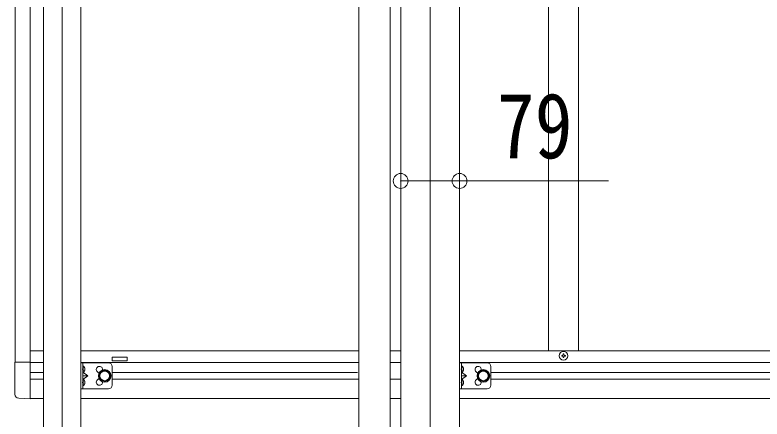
# Model space of a CAD drawing. Units: millimetres at full size, sheet at 1:20; details may follow other scales. Extents: x -5590 to 5652, y -3902 to 3858.
# Drawn here: x 950 to 1953, y 232 to 775 of the extents above; entities that cross this region are included whole.
import ezdxf
from ezdxf.enums import TextEntityAlignment as Align

# ---------------------------------------------------------------- set-up
doc = ezdxf.new("R2010")
doc.units = ezdxf.units.MM
doc.header["$LTSCALE"] = 20
doc.header["$PDMODE"] = 32
doc.header["$PDSIZE"] = 20
for name, color, linetype, lineweight in [('0-1_本体', 4, 'Continuous', 9), ('0-2_部品', 7, 'Continuous', 9), ('0-8_PARTS2', 2, 'Continuous', 9), ('0-A_寸法', 6, 'Continuous', 9), ('1-1_GLASS', 4, 'Continuous', 9), ('1-8', 2, 'Continuous', 9)]:
    doc.layers.add(name, color=color, linetype=linetype, lineweight=lineweight)
doc.styles.add('ＭＳ ゴシック', font='')
doc.styles.get('ＭＳ ゴシック').set_extended_font_data('MS Gothic')

msp = doc.modelspace()

# ---------------------------------------------------------------- linework, layer by layer
at = {"layer": '0-1_本体'}
for p, q in [((1468.11, 1168.31), (1468.11, -1294.15)), ((1547.11, 1168.31), (1547.11, -1294.15))]:
    msp.add_line(p, q, dxfattribs=at)
at = {"layer": '0-2_部品'}
for p, q in [((1412.11, 856.35), (1412.11, 119.16)), ((1454.11, 853.79), (1454.11, 121.72))]:
    msp.add_line(p, q, dxfattribs=at)
at = {"layer": '0-8_PARTS2'}
msp.add_line((1507.61, 1598.02), (1507.61, -1365.43), dxfattribs=at)
at = {"layer": '0-A_寸法'}
for p, q in [((1468.11, 551.91), (1547.11, 551.91)), ((1547.11, 551.91), (1747.11, 551.91))]:
    msp.add_line(p, q, dxfattribs=at)
for p in [(1468.11, 551.91), (1547.11, 551.91)]:
    msp.add_point(p, dxfattribs=at)
at = {"layer": '1-1_GLASS'}
for p, q in [((988.72, 1135.96), (988.72, -994.24)), ((1038.72, 1135.96), (1038.72, -994.24)), ((970.72, 259.24), (970.72, 1096.24)), ((950.72, 1047.04), (950.72, 308.24)), ((1666.72, 1031.87), (1666.72, 323.74)), ((1706.72, 1031.87), (1706.72, 323.74)), ((970.72, 323.74), (988.72, 323.74)), ((1038.72, 323.74), (1412.11, 323.74)), ((1453.91, 323.74), (1467.91, 323.74)), ((1547.11, 323.74), (2542.11, 323.74)), ((1685.22, 316.74), (1684.22, 316.74)), ((1688.22, 317.74), (1689.22, 317.74)), ((950.22, 265.54), (950.22, 308.44)), ((950.22, 308.44), (970.72, 308.44)), ((970.72, 259.24), (970.72, 308.44)), ((970.72, 308.24), (988.72, 308.24)), ((1038.72, 308.24), (1412.11, 308.24)), ((1038.72, 272.74), (1038.72, 307.74)), ((1075.72, 307.74), (1038.72, 307.74)), ((1041.22, 272.74), (1041.22, 307.74)), ((1041.72, 303.24), (1042.52, 303.1)), ((1080.72, 277.74), (1080.72, 302.74)), ((1453.91, 308.24), (1467.91, 308.24)), ((1547.11, 308.24), (2542.11, 308.24)), ((1547.11, 272.74), (1547.11, 307.74)), ((1584.11, 307.74), (1547.11, 307.74)), ((1549.61, 272.74), (1549.61, 307.74)), ((1550.11, 303.24), (1550.92, 303.1)), ((1589.11, 277.74), (1589.11, 302.74)), ((970.72, 294.74), (988.72, 294.74)), ((1041.72, 295.24), (1041.22, 295.33)), ((1041.72, 295.24), (1042.52, 295.39)), ((1080.72, 294.74), (1410.11, 294.74)), ((1550.11, 295.24), (1549.61, 295.33)), ((1550.11, 295.24), (1550.92, 295.39)), ((1589.11, 294.74), (2500.11, 294.74)), ((970.72, 285.74), (988.72, 285.74)), ((1041.22, 290.24), (1048.22, 290.24)), ((1041.72, 285.24), (1042.52, 285.1)), ((1080.72, 285.74), (1412.11, 285.74)), ((1453.91, 285.74), (1467.91, 285.74)), ((1549.61, 290.24), (1556.61, 290.24)), ((1550.11, 285.24), (1550.92, 285.1)), ((1589.11, 285.74), (2500.11, 285.74)), ((1075.72, 272.74), (1038.72, 272.74)), ((1041.72, 277.24), (1041.22, 277.33)), ((1041.72, 277.24), (1042.52, 277.39)), ((1584.11, 272.74), (1547.11, 272.74)), ((1550.11, 277.24), (1549.61, 277.33)), ((1550.11, 277.24), (1550.92, 277.39)), ((970.72, 259.24), (955.43, 260.05)), ((970.72, 259.74), (988.72, 259.74)), ((1038.72, 259.74), (1412.11, 259.74)), ((1454.11, 259.74), (1467.91, 259.74)), ((1546.91, 259.74), (2542.11, 259.74))]:
    msp.add_line(p, q, dxfattribs=at)
at = {"layer": '1-1_GLASS', "color": 6}
msp.add_line((1547.11, 602.78), (1547.11, 604.85), dxfattribs=at)
at = {"layer": '1-1_GLASS'}
for points in [[(1100.72, 310.24), (1080.72, 310.24), (1080.72, 315.24), (1100.72, 315.24)], [(1070.72, 297.75), (1064.22, 294), (1064.22, 286.49), (1070.72, 282.74), (1077.22, 286.49), (1077.22, 294)], [(1579.11, 297.75), (1572.61, 294), (1572.61, 286.49), (1579.11, 282.74), (1585.61, 286.49), (1585.61, 294)]]:
    msp.add_lwpolyline(points, close=True, dxfattribs=at)
for points in [[(1684.22, 316.74), (1684.22, 317.74), (1685.22, 317.74)], [(1686.22, 318.74), (1686.22, 319.74), (1687.22, 319.74), (1687.22, 318.74)], [(1687.22, 315.74), (1687.22, 314.74), (1686.22, 314.74), (1686.22, 315.74)], [(1689.22, 317.74), (1689.22, 316.74), (1688.22, 316.74)], [(1040.83, 299.24), (1041.46, 300.43), (1043.7, 301.54)], [(1041.72, 295.24), (1041.72, 303.24), (1041.22, 303.16), (1041.22, 295.33)], [(1549.23, 299.24), (1549.86, 300.43), (1552.09, 301.54)], [(1550.11, 295.24), (1550.11, 303.24), (1549.61, 303.16), (1549.61, 295.33)], [(1040.83, 299.24), (1041.46, 298.06), (1043.7, 296.94)], [(1041.22, 285.24), (1048.22, 290.24), (1041.22, 295.24)], [(1549.23, 299.24), (1549.86, 298.06), (1552.09, 296.94)], [(1549.61, 285.24), (1556.61, 290.24), (1549.61, 295.24)], [(1040.83, 281.24), (1041.46, 282.43), (1043.7, 283.54)], [(1040.83, 281.24), (1041.46, 280.06), (1043.7, 278.94)], [(1041.72, 277.24), (1041.72, 285.24), (1041.22, 285.16), (1041.22, 277.33)], [(1549.23, 281.24), (1549.86, 282.43), (1552.09, 283.54)], [(1549.23, 281.24), (1549.86, 280.06), (1552.09, 278.94)], [(1550.11, 277.24), (1550.11, 285.24), (1549.61, 285.16), (1549.61, 277.33)]]:
    msp.add_lwpolyline(points, dxfattribs=at)
for centre, radius in [((1686.72, 317.24), 5.9), ((1070.72, 290.24), 8.5), ((1070.72, 290.24), 7.5), ((1070.72, 290.24), 6.5), ((1579.11, 290.24), 8.5), ((1579.11, 290.24), 7.5), ((1579.11, 290.24), 6.5)]:
    msp.add_circle(centre, radius, dxfattribs=at)
for centre, radius, start, end in [((1685.22, 318.74), 1, 270, 0), ((1685.22, 315.74), 1, 0, 90), ((1688.22, 318.74), 1, 180, 270), ((1688.22, 315.74), 1, 90, 180), ((1042.36, 302.22), 0.9, 32.05588, 80), ((1037.62, 299.24), 6.5, 327.94412, 32.05588), ((1063.72, 298.74), 4.25, 353.70569, 265.23923), ((1075.72, 302.74), 5, 0, 90), ((1550.76, 302.22), 0.9, 32.05588, 80), ((1546.01, 299.24), 6.5, 327.94412, 32.05588), ((1572.11, 298.74), 4.25, 353.70569, 265.23923), ((1584.11, 302.74), 5, 0, 90), ((1042.36, 296.27), 0.9, 280, 327.94412), ((1550.76, 296.27), 0.9, 280, 327.94412), ((1042.36, 284.22), 0.9, 32.05588, 80), ((1037.62, 281.24), 6.5, 327.94412, 32.05588), ((1063.72, 281.74), 4.25, 94.76077, 6.29431), ((1550.76, 284.22), 0.9, 32.05588, 80), ((1546.01, 281.24), 6.5, 327.94412, 32.05588), ((1572.11, 281.74), 4.25, 94.76077, 6.29431), ((1042.36, 278.27), 0.9, 280, 327.94412), ((1075.72, 277.74), 5, 270, 0), ((1550.76, 278.27), 0.9, 280, 327.94412), ((1584.11, 277.74), 5, 270, 0), ((955.72, 265.54), 5.5, 180, 267)]:
    msp.add_arc(centre, radius, start, end, dxfattribs=at)
at = {"layer": '1-8'}
msp.add_line((1013.72, 1142.92), (1013.72, -1053.93), dxfattribs=at)

# ---------------------------------------------------------------- texts
at = {"layer": '0-A_寸法', "color": 7, "style": 'ＭＳ ゴシック', "width": 0.85}
msp.add_text('79', height=87.98, dxfattribs=at).set_placement((1597.11, 555.91), align=Align.BOTTOM_LEFT)

doc.saveas('drawing.dxf')
